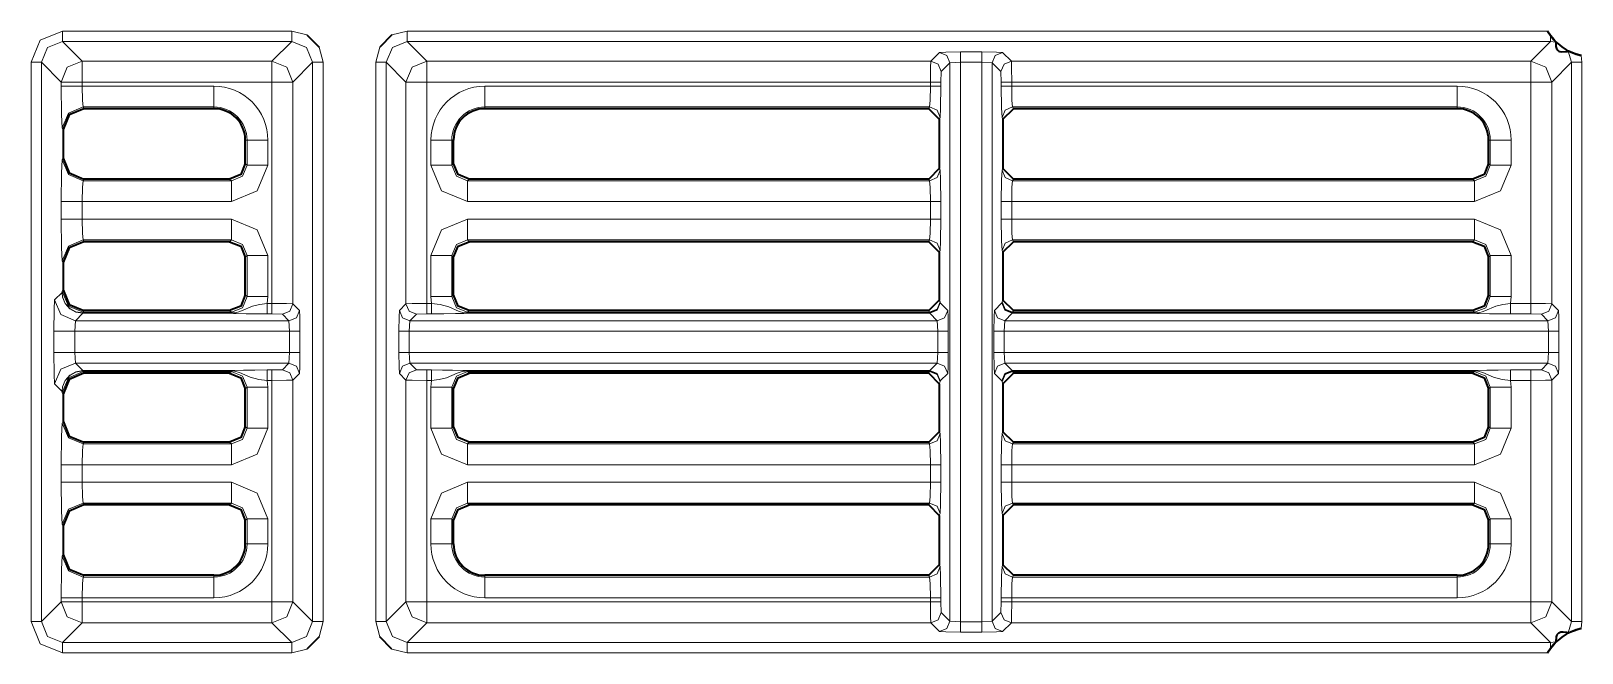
# Model space of a CAD drawing. Header units: millimetres. Extents: x 0 to 2941, y -405 to 1422.
# Drawn here: x 1124.3 to 1198.6, y 488.2 to 518 of the extents above; entities that cross this region are included whole.
import ezdxf

# ---------------------------------------------------------------- set-up
doc = ezdxf.new("R2010")
doc.units = ezdxf.units.MM
doc.layers.add('FINE', color=9, linetype='Continuous')
doc.layers.add('OUTLINE', color=7, linetype='Continuous')

msp = doc.modelspace()

# ---------------------------------------------------------------- linework, layer by layer
at = {"layer": 'FINE', "lineweight": 9}
for p, q in [((1136.804, 517.977), (1125.829, 517.977)), ((1125.829, 517.477), (1136.804, 517.477)), ((1125.829, 517.477), (1126.773, 516.534)), ((1136.804, 517.477), (1135.86, 516.534)), ((1137.531, 517.789), (1136.804, 517.977)), ((1197.054, 517.477), (1196.11, 516.534)), ((1197.054, 517.477), (1197.309, 517.444)), ((1138.303, 516.478), (1138.116, 517.205)), ((1141.018, 517.205), (1140.83, 516.478)), ((1167.804, 516.954), (1167.384, 516.534)), ((1169.829, 516.979), (1168.804, 516.979)), ((1171.249, 516.534), (1170.829, 516.954)), ((1197.896, 517.017), (1198.054, 516.478)), ((1135.86, 516.534), (1126.773, 516.534)), ((1136.86, 515.534), (1137.804, 516.478)), ((1137.804, 516.478), (1137.804, 489.703)), ((1138.303, 489.703), (1138.303, 516.478)), ((1141.33, 516.478), (1142.273, 515.534)), ((1141.33, 489.703), (1141.33, 516.478)), ((1167.384, 516.534), (1143.273, 516.534)), ((1167.884, 516.034), (1168.304, 516.454)), ((1168.304, 516.454), (1168.804, 516.479)), ((1168.304, 516.454), (1168.304, 489.727)), ((1168.804, 489.702), (1168.804, 516.479)), ((1168.804, 516.479), (1169.829, 516.479)), ((1169.829, 516.479), (1169.829, 489.702)), ((1169.829, 516.479), (1170.329, 516.454)), ((1170.329, 516.454), (1170.749, 516.034)), ((1170.329, 489.727), (1170.329, 516.454)), ((1170.749, 516.034), (1170.762, 515.534)), ((1196.11, 516.534), (1171.249, 516.534)), ((1197.11, 515.534), (1198.054, 516.478)), ((1198.054, 516.478), (1198.054, 489.703)), ((1126.773, 515.534), (1135.86, 515.534)), ((1126.773, 515.534), (1126.773, 515.338)), ((1133.085, 515.338), (1126.773, 515.338)), ((1135.86, 515.534), (1135.86, 504.934)), ((1136.86, 504.921), (1136.86, 515.534)), ((1142.273, 515.534), (1142.273, 504.921)), ((1143.273, 515.534), (1167.371, 515.534)), ((1143.273, 504.934), (1143.273, 515.534)), ((1167.371, 515.338), (1146.048, 515.338)), ((1167.371, 515.534), (1167.371, 515.338)), ((1170.762, 515.534), (1170.762, 515.338)), ((1171.262, 515.534), (1196.11, 515.534)), ((1171.262, 515.338), (1171.262, 515.534)), ((1192.585, 515.338), (1171.262, 515.338)), ((1196.11, 515.534), (1196.11, 504.934)), ((1197.11, 504.921), (1197.11, 515.534)), ((1126.822, 514.34), (1133.085, 514.34)), ((1126.822, 514.34), (1126.863, 514.259)), ((1133.085, 514.34), (1133.085, 514.259)), ((1146.048, 514.34), (1167.334, 514.34)), ((1146.048, 514.259), (1146.048, 514.34)), ((1167.334, 514.34), (1167.293, 514.259)), ((1167.793, 513.758), (1167.834, 513.84)), ((1170.799, 513.84), (1170.84, 513.758)), ((1171.299, 514.34), (1192.585, 514.34)), ((1171.34, 514.259), (1171.299, 514.34)), ((1192.585, 514.34), (1192.585, 514.259)), ((1125.864, 513.259), (1125.823, 513.341)), ((1134.585, 512.758), (1134.666, 512.758)), ((1134.666, 512.758), (1134.666, 511.561)), ((1144.467, 512.758), (1144.549, 512.758)), ((1144.467, 511.561), (1144.467, 512.758)), ((1194.085, 512.758), (1194.166, 512.758)), ((1194.166, 512.758), (1194.166, 511.561)), ((1125.823, 511.811), (1125.864, 511.893)), ((1134.666, 511.561), (1134.585, 511.642)), ((1144.549, 511.642), (1144.467, 511.561)), ((1194.166, 511.561), (1194.085, 511.642)), ((1126.863, 510.893), (1126.822, 510.812)), ((1133.917, 510.812), (1126.822, 510.812)), ((1133.836, 510.893), (1133.917, 510.812)), ((1145.216, 510.812), (1145.297, 510.893)), ((1167.834, 511.311), (1167.793, 511.394)), ((1170.84, 511.394), (1170.799, 511.311)), ((1193.336, 510.893), (1193.417, 510.812)), ((1125.773, 508.973), (1125.773, 509.813)), ((1126.773, 509.813), (1133.917, 509.813)), ((1126.773, 509.813), (1126.773, 508.973)), ((1145.216, 509.813), (1167.371, 509.813)), ((1167.371, 509.813), (1167.371, 508.973)), ((1170.762, 509.813), (1170.762, 508.973)), ((1171.262, 509.813), (1193.417, 509.813)), ((1171.262, 508.973), (1171.262, 509.813)), ((1133.917, 508.973), (1126.773, 508.973)), ((1193.417, 508.973), (1171.262, 508.973)), ((1126.822, 507.975), (1133.917, 507.975)), ((1126.822, 507.975), (1126.863, 507.893)), ((1133.917, 507.975), (1133.836, 507.893)), ((1145.216, 507.975), (1167.334, 507.975)), ((1145.297, 507.893), (1145.216, 507.975)), ((1167.334, 507.975), (1167.293, 507.893)), ((1134.585, 507.145), (1134.666, 507.226)), ((1134.666, 507.226), (1134.666, 505.261)), ((1167.793, 507.393), (1167.834, 507.476)), ((1170.799, 507.476), (1170.84, 507.393)), ((1125.814, 505.462), (1125.823, 505.511)), ((1125.823, 505.511), (1125.864, 505.593)), ((1125.458, 505.106), (1125.814, 505.462)), ((1134.666, 505.261), (1134.585, 505.342)), ((1135.634, 504.934), (1135.664, 505.261)), ((1135.86, 504.934), (1135.634, 504.934)), ((1137.175, 504.606), (1136.86, 504.921)), ((1142.273, 504.921), (1141.958, 504.606)), ((1143.499, 504.934), (1143.273, 504.934)), ((1167.834, 505.011), (1167.793, 505.094)), ((1170.791, 504.963), (1170.434, 504.606)), ((1170.799, 505.011), (1170.791, 504.963)), ((1170.84, 505.094), (1170.799, 505.011)), ((1194.166, 505.261), (1194.085, 505.342)), ((1195.134, 504.934), (1195.165, 505.261)), ((1196.11, 504.934), (1195.134, 504.934)), ((1197.425, 504.606), (1197.11, 504.921)), ((1126.457, 504.106), (1126.419, 503.606)), ((1126.815, 504.463), (1126.457, 504.106)), ((1136.675, 504.106), (1126.457, 504.106)), ((1126.815, 504.463), (1126.809, 504.463)), ((1126.822, 504.512), (1126.812, 504.48)), ((1126.812, 504.48), (1126.815, 504.48)), ((1133.917, 504.48), (1126.815, 504.48)), ((1126.815, 504.463), (1133.917, 504.463)), ((1126.863, 504.593), (1126.822, 504.512)), ((1133.917, 504.512), (1126.822, 504.512)), ((1133.836, 504.593), (1133.917, 504.512)), ((1135.634, 504.434), (1135.86, 504.434)), ((1135.86, 504.434), (1136.36, 504.422)), ((1136.36, 504.422), (1136.675, 504.106)), ((1136.675, 504.106), (1136.701, 503.606)), ((1142.432, 503.606), (1142.458, 504.106)), ((1142.458, 504.106), (1142.773, 504.422)), ((1167.699, 504.106), (1142.458, 504.106)), ((1142.773, 504.422), (1143.273, 504.434)), ((1143.273, 504.434), (1143.499, 504.434)), ((1145.216, 504.512), (1145.297, 504.593)), ((1167.334, 504.512), (1145.216, 504.512)), ((1167.342, 504.48), (1145.216, 504.48)), ((1145.216, 504.463), (1167.342, 504.463)), ((1167.293, 504.593), (1167.334, 504.512)), ((1167.334, 504.512), (1167.342, 504.48)), ((1167.342, 504.463), (1167.699, 504.106)), ((1167.699, 504.106), (1167.725, 503.606)), ((1170.908, 503.606), (1170.934, 504.106)), ((1171.291, 504.48), (1171.299, 504.512)), ((1193.417, 504.48), (1171.291, 504.48)), ((1171.299, 504.512), (1171.34, 504.593)), ((1193.417, 504.512), (1171.299, 504.512)), ((1193.336, 504.593), (1193.417, 504.512)), ((1195.134, 504.434), (1196.11, 504.434)), ((1196.11, 504.434), (1196.61, 504.422)), ((1196.61, 504.422), (1196.926, 504.106)), ((1196.926, 504.106), (1196.951, 503.606)), ((1125.42, 502.581), (1125.42, 503.606)), ((1126.419, 503.606), (1136.701, 503.606)), ((1126.419, 503.606), (1126.419, 502.581)), ((1136.701, 503.606), (1136.701, 502.581)), ((1141.932, 503.606), (1141.932, 502.581)), ((1142.432, 503.606), (1167.725, 503.606)), ((1170.409, 503.606), (1170.409, 502.581)), ((1170.908, 503.606), (1196.951, 503.606)), ((1170.908, 502.581), (1170.908, 503.606)), ((1196.951, 503.606), (1196.951, 502.581)), ((1197.451, 502.581), (1197.451, 503.606)), ((1136.701, 502.581), (1126.419, 502.581)), ((1126.419, 502.581), (1126.457, 502.081)), ((1136.701, 502.581), (1136.675, 502.081)), ((1167.725, 502.581), (1142.432, 502.581)), ((1196.951, 502.581), (1170.908, 502.581)), ((1170.934, 502.081), (1170.908, 502.581)), ((1196.951, 502.581), (1196.926, 502.081)), ((1126.457, 502.081), (1136.675, 502.081)), ((1126.457, 502.081), (1126.815, 501.724)), ((1143.273, 501.753), (1142.773, 501.765)), ((1167.699, 502.081), (1167.342, 501.724)), ((1170.934, 502.081), (1196.926, 502.081)), ((1171.291, 501.724), (1170.934, 502.081)), ((1196.61, 501.765), (1196.11, 501.753)), ((1196.926, 502.081), (1196.61, 501.765)), ((1125.814, 500.725), (1125.458, 501.081)), ((1126.815, 501.724), (1126.809, 501.723)), ((1126.812, 501.707), (1126.822, 501.675)), ((1126.815, 501.707), (1126.812, 501.707)), ((1133.917, 501.724), (1126.815, 501.724)), ((1126.815, 501.707), (1133.917, 501.707)), ((1126.822, 501.675), (1133.917, 501.675)), ((1126.822, 501.675), (1126.863, 501.593)), ((1133.917, 501.675), (1133.836, 501.593)), ((1135.664, 500.926), (1135.634, 501.253)), ((1136.86, 501.266), (1137.175, 501.581)), ((1136.86, 490.647), (1136.86, 501.266)), ((1142.273, 501.266), (1142.273, 490.647)), ((1143.499, 501.753), (1143.273, 501.753)), ((1143.273, 501.253), (1143.499, 501.253)), ((1143.273, 490.647), (1143.273, 501.253)), ((1143.499, 501.253), (1143.468, 500.926)), ((1167.342, 501.724), (1145.216, 501.724)), ((1145.216, 501.707), (1167.342, 501.707)), ((1145.297, 501.593), (1145.216, 501.675)), ((1145.216, 501.675), (1167.334, 501.675)), ((1167.334, 501.675), (1167.293, 501.593)), ((1167.342, 501.707), (1167.334, 501.675)), ((1170.434, 501.581), (1170.791, 501.224)), ((1170.791, 501.224), (1170.799, 501.176)), ((1170.799, 501.176), (1170.84, 501.093)), ((1193.417, 501.724), (1171.291, 501.724)), ((1171.291, 501.707), (1193.417, 501.707)), ((1171.299, 501.675), (1171.291, 501.707)), ((1171.299, 501.675), (1193.417, 501.675)), ((1171.34, 501.593), (1171.299, 501.675)), ((1193.417, 501.675), (1193.336, 501.593)), ((1196.11, 501.753), (1195.134, 501.753)), ((1195.134, 501.253), (1196.11, 501.253)), ((1196.11, 501.253), (1196.11, 490.647)), ((1197.11, 501.266), (1197.425, 501.581)), ((1197.11, 490.647), (1197.11, 501.266)), ((1135.664, 498.961), (1135.664, 500.926)), ((1143.468, 500.926), (1143.468, 498.961)), ((1194.085, 500.845), (1194.166, 500.926)), ((1125.823, 499.211), (1125.864, 499.294)), ((1167.834, 498.711), (1167.793, 498.794)), ((1170.84, 498.794), (1170.799, 498.711)), ((1126.863, 498.293), (1126.822, 498.212)), ((1133.917, 498.212), (1126.822, 498.212)), ((1133.836, 498.293), (1133.917, 498.212)), ((1145.216, 498.212), (1145.297, 498.293)), ((1171.299, 498.212), (1171.34, 498.293)), ((1193.417, 498.212), (1171.299, 498.212)), ((1193.336, 498.293), (1193.417, 498.212)), ((1125.773, 496.373), (1125.773, 497.213)), ((1126.773, 497.213), (1133.917, 497.213)), ((1126.773, 497.213), (1126.773, 496.373)), ((1145.216, 497.213), (1167.371, 497.213)), ((1167.371, 497.213), (1167.371, 496.373)), ((1167.871, 496.373), (1167.871, 497.213)), ((1170.762, 497.213), (1170.762, 496.373)), ((1171.262, 497.213), (1193.417, 497.213)), ((1171.262, 496.373), (1171.262, 497.213)), ((1133.917, 496.373), (1126.773, 496.373)), ((1193.417, 496.373), (1171.262, 496.373)), ((1126.822, 495.375), (1133.917, 495.375)), ((1126.822, 495.375), (1126.863, 495.293)), ((1133.917, 495.375), (1133.836, 495.293)), ((1145.297, 495.293), (1145.216, 495.375)), ((1145.216, 495.375), (1167.334, 495.375)), ((1167.334, 495.375), (1167.293, 495.293)), ((1193.417, 495.375), (1193.336, 495.293)), ((1125.864, 494.293), (1125.823, 494.376)), ((1134.585, 494.545), (1134.666, 494.626)), ((1143.468, 494.626), (1143.468, 493.422)), ((1144.467, 494.626), (1144.549, 494.545)), ((1144.467, 493.422), (1144.467, 494.626)), ((1167.793, 494.793), (1167.834, 494.876)), ((1170.799, 494.876), (1170.84, 494.793)), ((1194.085, 494.545), (1194.166, 494.626)), ((1194.166, 494.626), (1194.166, 493.422)), ((1125.823, 492.84), (1125.864, 492.922)), ((1144.549, 493.422), (1144.467, 493.422)), ((1194.166, 493.422), (1194.085, 493.422)), ((1167.834, 492.34), (1167.793, 492.422)), ((1170.84, 492.422), (1170.799, 492.34)), ((1126.863, 491.922), (1126.822, 491.841)), ((1133.085, 491.841), (1126.822, 491.841)), ((1133.085, 491.922), (1133.085, 491.841)), ((1146.048, 491.841), (1146.048, 491.922)), ((1167.334, 491.841), (1146.048, 491.841)), ((1167.293, 491.922), (1167.334, 491.841)), ((1171.299, 491.841), (1171.34, 491.922)), ((1192.585, 491.841), (1171.299, 491.841)), ((1192.585, 491.922), (1192.585, 491.841)), ((1126.773, 490.842), (1133.085, 490.842)), ((1126.773, 490.842), (1126.773, 490.647)), ((1135.86, 490.647), (1126.773, 490.647)), ((1137.804, 489.703), (1136.86, 490.647)), ((1142.273, 490.647), (1141.33, 489.703)), ((1146.048, 490.842), (1167.371, 490.842)), ((1167.871, 490.647), (1167.871, 490.842)), ((1171.262, 490.842), (1192.585, 490.842)), ((1171.262, 490.647), (1171.262, 490.842)), ((1196.11, 490.647), (1171.262, 490.647)), ((1198.054, 489.703), (1197.11, 490.647)), ((1170.749, 490.147), (1170.329, 489.727)), ((1126.773, 489.647), (1125.829, 488.704)), ((1126.773, 489.647), (1135.86, 489.647)), ((1135.86, 489.647), (1136.804, 488.704)), ((1138.116, 488.976), (1138.303, 489.703)), ((1168.804, 489.702), (1168.304, 489.727)), ((1169.829, 489.702), (1168.804, 489.702)), ((1168.804, 489.202), (1169.829, 489.202)), ((1170.329, 489.727), (1169.829, 489.702)), ((1170.829, 489.227), (1171.249, 489.647)), ((1171.249, 489.647), (1196.11, 489.647)), ((1196.11, 489.647), (1197.054, 488.704)), ((1198.054, 489.703), (1197.896, 489.164)), ((1198.518, 489.379), (1198.554, 489.703)), ((1136.804, 488.704), (1125.829, 488.704)), ((1197.309, 488.736), (1197.054, 488.704)), ((1125.829, 488.204), (1136.804, 488.204)), ((1136.804, 488.204), (1137.531, 488.391)), ((1141.602, 488.391), (1142.329, 488.204)), ((1142.329, 488.204), (1196.909, 488.204))]:
    msp.add_line(p, q, dxfattribs=at)
for points in [[(1124.329, 489.703), (1124.329, 516.478), (1124.769, 517.538), (1125.829, 517.977)], [(1124.829, 516.478), (1125.122, 517.185), (1125.829, 517.477)], [(1125.829, 517.977), (1125.829, 517.628), (1125.829, 517.477)], [(1136.804, 517.977), (1136.804, 517.628), (1136.804, 517.477)], [(1136.804, 517.477), (1137.511, 517.185), (1137.804, 516.478)], [(1141.33, 516.478), (1141.622, 517.185), (1142.329, 517.477)], [(1196.909, 517.977), (1142.329, 517.977), (1141.602, 517.789)], [(1142.329, 517.977), (1142.329, 517.628), (1142.329, 517.477)], [(1143.273, 516.534), (1142.329, 517.477), (1197.054, 517.477)], [(1197.054, 517.755), (1197.054, 517.556), (1197.054, 517.477)], [(1168.804, 516.979), (1168.106, 516.972), (1167.804, 516.954)], [(1168.304, 516.454), (1168.157, 516.807), (1167.804, 516.954)], [(1168.804, 516.479), (1168.804, 516.828), (1168.804, 516.979)], [(1169.829, 516.479), (1169.829, 516.828), (1169.829, 516.979)], [(1170.829, 516.954), (1170.527, 516.972), (1169.829, 516.979)], [(1170.329, 516.454), (1170.476, 516.807), (1170.829, 516.954)], [(1198.554, 489.703), (1198.554, 516.478), (1198.518, 516.801)], [(1124.829, 516.478), (1124.678, 516.478), (1124.329, 516.478)], [(1125.773, 515.338), (1125.773, 515.534), (1124.829, 516.478), (1124.829, 489.703)], [(1125.773, 515.534), (1126.066, 516.241), (1126.773, 516.534)], [(1126.773, 516.534), (1126.773, 516.232), (1126.773, 515.534)], [(1135.86, 515.534), (1135.86, 516.232), (1135.86, 516.534)], [(1136.86, 515.534), (1136.567, 516.241), (1135.86, 516.534)], [(1138.303, 516.478), (1137.955, 516.478), (1137.804, 516.478)], [(1140.83, 516.478), (1141.179, 516.478), (1141.33, 516.478)], [(1140.83, 516.478), (1140.83, 489.703), (1141.018, 488.976)], [(1143.273, 516.534), (1142.566, 516.241), (1142.273, 515.534)], [(1143.273, 515.534), (1143.273, 516.232), (1143.273, 516.534)], [(1167.384, 516.534), (1167.375, 516.232), (1167.371, 515.534)], [(1167.884, 516.034), (1167.737, 516.387), (1167.384, 516.534)], [(1167.871, 515.338), (1167.871, 515.534), (1167.884, 516.034)], [(1170.749, 516.034), (1170.896, 516.387), (1171.249, 516.534)], [(1171.262, 515.534), (1171.258, 516.232), (1171.249, 516.534)], [(1197.11, 515.534), (1196.817, 516.241), (1196.11, 516.534)], [(1196.11, 515.534), (1196.11, 516.232), (1196.11, 516.534)], [(1198.054, 516.478), (1198.205, 516.478), (1198.554, 516.478)], [(1125.773, 515.534), (1126.075, 515.534), (1126.773, 515.534)], [(1125.773, 515.338), (1126.075, 515.338), (1126.773, 515.338)], [(1125.823, 513.341), (1125.787, 513.962), (1125.773, 515.338)], [(1126.773, 515.338), (1126.787, 514.65), (1126.822, 514.34)], [(1133.085, 514.34), (1133.085, 514.65), (1133.085, 515.338)], [(1136.86, 515.534), (1136.558, 515.534), (1135.86, 515.534)], [(1143.273, 515.534), (1142.575, 515.534), (1142.273, 515.534)], [(1146.048, 515.338), (1146.048, 514.65), (1146.048, 514.34)], [(1167.371, 515.338), (1167.36, 514.65), (1167.334, 514.34)], [(1167.871, 515.534), (1167.72, 515.534), (1167.371, 515.534)], [(1167.871, 515.338), (1167.72, 515.338), (1167.371, 515.338)], [(1167.834, 513.84), (1167.86, 514.306), (1167.871, 515.338)], [(1170.762, 515.534), (1170.913, 515.534), (1171.262, 515.534)], [(1171.262, 515.338), (1170.913, 515.338), (1170.762, 515.338)], [(1170.762, 515.338), (1170.773, 514.306), (1170.799, 513.84)], [(1171.299, 514.34), (1171.273, 514.65), (1171.262, 515.338)], [(1192.585, 515.338), (1192.585, 514.65), (1192.585, 514.34)], [(1197.11, 515.534), (1196.808, 515.534), (1196.11, 515.534)], [(1125.823, 513.341), (1126.116, 514.047), (1126.822, 514.34)], [(1167.834, 513.84), (1167.687, 514.193), (1167.334, 514.34)], [(1171.299, 514.34), (1170.946, 514.193), (1170.799, 513.84)], [(1134.666, 512.758), (1134.976, 512.758), (1135.664, 512.758)], [(1143.468, 512.758), (1144.157, 512.758), (1144.467, 512.758)], [(1143.468, 512.758), (1143.468, 511.561), (1143.98, 510.325), (1145.216, 509.813)], [(1194.166, 512.758), (1194.476, 512.758), (1195.165, 512.758)], [(1125.773, 509.813), (1125.787, 511.19), (1125.823, 511.811)], [(1126.822, 510.812), (1126.116, 511.105), (1125.823, 511.811)], [(1134.666, 511.561), (1134.448, 511.03), (1133.917, 510.812)], [(1133.917, 509.813), (1135.153, 510.325), (1135.664, 511.561)], [(1134.666, 511.561), (1134.976, 511.561), (1135.664, 511.561)], [(1143.468, 511.561), (1144.157, 511.561), (1144.467, 511.561)], [(1145.216, 510.812), (1144.685, 511.03), (1144.467, 511.561)], [(1194.166, 511.561), (1193.948, 511.03), (1193.417, 510.812)], [(1193.417, 509.813), (1194.653, 510.325), (1195.165, 511.561)], [(1194.166, 511.561), (1194.476, 511.561), (1195.165, 511.561)], [(1126.822, 510.812), (1126.787, 510.502), (1126.773, 509.813)], [(1133.917, 510.812), (1133.917, 510.502), (1133.917, 509.813)], [(1167.293, 510.893), (1167.334, 510.812), (1145.216, 510.812)], [(1145.216, 510.812), (1145.216, 510.502), (1145.216, 509.813)], [(1167.334, 510.812), (1167.687, 510.959), (1167.834, 511.311)], [(1167.334, 510.812), (1167.36, 510.502), (1167.371, 509.813)], [(1167.871, 508.973), (1167.871, 509.813), (1167.86, 510.846), (1167.834, 511.311)], [(1170.799, 511.311), (1170.773, 510.846), (1170.762, 509.813)], [(1170.799, 511.311), (1170.946, 510.959), (1171.299, 510.812)], [(1171.262, 509.813), (1171.273, 510.502), (1171.299, 510.812)], [(1193.417, 510.812), (1171.299, 510.812), (1171.34, 510.893)], [(1193.417, 510.812), (1193.417, 510.502), (1193.417, 509.813)], [(1126.773, 509.813), (1126.075, 509.813), (1125.773, 509.813)], [(1167.371, 509.813), (1167.72, 509.813), (1167.871, 509.813)], [(1170.762, 509.813), (1170.913, 509.813), (1171.262, 509.813)], [(1126.773, 508.973), (1126.075, 508.973), (1125.773, 508.973)], [(1125.864, 506.893), (1125.823, 506.976), (1125.787, 507.597), (1125.773, 508.973)], [(1126.773, 508.973), (1126.787, 508.285), (1126.822, 507.975)], [(1133.917, 507.975), (1133.917, 508.285), (1133.917, 508.973)], [(1135.664, 505.261), (1135.664, 507.226), (1135.153, 508.462), (1133.917, 508.973)], [(1167.371, 508.973), (1145.216, 508.973), (1143.98, 508.462), (1143.468, 507.226)], [(1145.216, 507.975), (1145.216, 508.285), (1145.216, 508.973)], [(1167.371, 508.973), (1167.36, 508.285), (1167.334, 507.975)], [(1167.371, 508.973), (1167.72, 508.973), (1167.871, 508.973)], [(1167.834, 507.476), (1167.86, 507.941), (1167.871, 508.973)], [(1170.762, 508.973), (1170.913, 508.973), (1171.262, 508.973)], [(1170.762, 508.973), (1170.773, 507.941), (1170.799, 507.476)], [(1171.299, 507.975), (1171.273, 508.285), (1171.262, 508.973)], [(1193.417, 507.975), (1193.417, 508.285), (1193.417, 508.973)], [(1195.165, 505.261), (1195.165, 507.226), (1194.653, 508.462), (1193.417, 508.973)], [(1126.822, 507.975), (1126.116, 507.682), (1125.823, 506.976)], [(1133.917, 507.975), (1134.448, 507.757), (1134.666, 507.226)], [(1144.467, 507.226), (1144.685, 507.757), (1145.216, 507.975)], [(1167.334, 507.975), (1167.687, 507.828), (1167.834, 507.476)], [(1170.799, 507.476), (1170.946, 507.828), (1171.299, 507.975)], [(1171.34, 507.893), (1171.299, 507.975), (1193.417, 507.975), (1193.336, 507.893)], [(1193.417, 507.975), (1193.948, 507.757), (1194.166, 507.226)], [(1134.666, 507.226), (1134.976, 507.226), (1135.664, 507.226)], [(1143.468, 507.226), (1144.157, 507.226), (1144.467, 507.226)], [(1143.468, 507.226), (1143.468, 505.261), (1143.499, 504.934)], [(1144.549, 505.342), (1144.467, 505.261), (1144.467, 507.226), (1144.549, 507.145)], [(1194.085, 507.145), (1194.166, 507.226), (1194.166, 505.261)], [(1194.166, 507.226), (1194.476, 507.226), (1195.165, 507.226)], [(1126.822, 504.512), (1126.116, 504.805), (1125.823, 505.511)], [(1125.42, 503.606), (1125.431, 504.653), (1125.458, 505.106)], [(1126.457, 504.106), (1125.751, 504.399), (1125.458, 505.106)], [(1126.812, 504.48), (1126.482, 504.536), (1126.19, 504.696), (1125.968, 504.941), (1125.839, 505.247), (1125.814, 505.438), (1125.814, 505.462)], [(1126.809, 504.463), (1126.48, 504.521), (1126.188, 504.684), (1125.966, 504.934), (1125.838, 505.244), (1125.814, 505.438), (1125.814, 505.462)], [(1134.666, 505.261), (1134.448, 504.73), (1133.917, 504.512)], [(1135.634, 504.934), (1135.27, 504.891), (1134.927, 504.813), (1134.409, 504.588), (1134.272, 504.537), (1134.166, 504.508), (1134.02, 504.485), (1133.95, 504.48), (1133.917, 504.48)], [(1134.666, 505.261), (1134.976, 505.261), (1135.664, 505.261)], [(1135.634, 504.934), (1135.634, 504.585), (1135.634, 504.434)], [(1135.86, 504.934), (1135.86, 504.585), (1135.86, 504.434)], [(1136.86, 504.921), (1136.558, 504.93), (1135.86, 504.934)], [(1136.86, 504.921), (1136.713, 504.568), (1136.36, 504.422)], [(1143.273, 504.934), (1142.575, 504.93), (1142.273, 504.921)], [(1142.273, 504.921), (1142.42, 504.568), (1142.773, 504.422)], [(1143.273, 504.934), (1143.273, 504.585), (1143.273, 504.434)], [(1143.468, 505.261), (1144.157, 505.261), (1144.467, 505.261)], [(1143.499, 504.934), (1143.499, 504.585), (1143.499, 504.434)], [(1145.216, 504.48), (1145.146, 504.482), (1145.059, 504.491), (1144.82, 504.551), (1144.32, 504.773), (1143.906, 504.884), (1143.499, 504.934)], [(1145.216, 504.512), (1144.685, 504.73), (1144.467, 505.261)], [(1167.334, 504.512), (1167.687, 504.659), (1167.834, 505.011)], [(1167.342, 504.48), (1167.694, 504.623), (1167.842, 504.963)], [(1167.342, 504.463), (1167.695, 504.61), (1167.842, 504.963)], [(1168.199, 504.606), (1167.842, 504.963), (1167.834, 505.011)], [(1170.791, 504.963), (1170.939, 504.623), (1171.291, 504.48)], [(1170.791, 504.963), (1170.938, 504.61), (1171.291, 504.463)], [(1170.799, 505.011), (1170.946, 504.659), (1171.299, 504.512)], [(1194.166, 505.261), (1193.948, 504.73), (1193.417, 504.512)], [(1195.134, 504.934), (1194.77, 504.891), (1194.427, 504.813), (1193.909, 504.588), (1193.772, 504.537), (1193.666, 504.508), (1193.52, 504.485), (1193.45, 504.48), (1193.417, 504.48)], [(1194.166, 505.261), (1194.476, 505.261), (1195.165, 505.261)], [(1195.134, 504.434), (1195.134, 504.585), (1195.134, 504.934)], [(1196.11, 504.434), (1196.11, 504.585), (1196.11, 504.934)], [(1197.11, 504.921), (1196.808, 504.93), (1196.11, 504.934)], [(1196.61, 504.422), (1196.964, 504.568), (1197.11, 504.921)], [(1126.812, 504.48), (1126.81, 504.468), (1126.809, 504.463)], [(1126.815, 504.48), (1126.815, 504.468), (1126.815, 504.463)], [(1133.917, 504.48), (1133.917, 504.501), (1133.917, 504.512)], [(1133.917, 504.48), (1133.917, 504.468), (1133.917, 504.463)], [(1133.917, 504.463), (1133.93, 504.463), (1133.957, 504.463), (1134.016, 504.462), (1134.065, 504.46), (1134.14, 504.458), (1134.633, 504.443), (1135.104, 504.437), (1135.634, 504.434)], [(1137.175, 504.606), (1137.029, 504.253), (1136.675, 504.106)], [(1137.201, 502.581), (1137.201, 503.606), (1137.193, 504.304), (1137.175, 504.606)], [(1141.958, 504.606), (1141.94, 504.304), (1141.932, 503.606)], [(1141.958, 504.606), (1142.104, 504.253), (1142.458, 504.106)], [(1143.499, 504.434), (1144.091, 504.437), (1144.639, 504.447), (1145.047, 504.459), (1145.155, 504.463), (1145.189, 504.463), (1145.216, 504.463)], [(1145.216, 504.48), (1145.216, 504.501), (1145.216, 504.512)], [(1145.216, 504.48), (1145.216, 504.468), (1145.216, 504.463)], [(1167.342, 504.48), (1167.342, 504.468), (1167.342, 504.463)], [(1167.699, 504.106), (1168.053, 504.253), (1168.199, 504.606)], [(1168.225, 502.581), (1168.225, 503.606), (1168.217, 504.304), (1168.199, 504.606)], [(1170.434, 504.606), (1170.416, 504.304), (1170.409, 503.606)], [(1170.434, 504.606), (1170.581, 504.253), (1170.934, 504.106)], [(1196.926, 504.106), (1170.934, 504.106), (1171.291, 504.463), (1193.417, 504.463)], [(1171.291, 504.463), (1171.291, 504.468), (1171.291, 504.48)], [(1193.417, 504.48), (1193.417, 504.501), (1193.417, 504.512)], [(1193.417, 504.463), (1193.417, 504.468), (1193.417, 504.48)], [(1193.417, 504.463), (1193.43, 504.463), (1193.457, 504.463), (1193.516, 504.462), (1193.565, 504.46), (1193.639, 504.458), (1194.133, 504.443), (1194.604, 504.437), (1195.134, 504.434)], [(1196.926, 504.106), (1197.279, 504.253), (1197.425, 504.606)], [(1197.451, 503.606), (1197.443, 504.304), (1197.425, 504.606)], [(1126.419, 503.606), (1125.722, 503.606), (1125.42, 503.606)], [(1137.201, 503.606), (1137.05, 503.606), (1136.701, 503.606)], [(1141.932, 503.606), (1142.083, 503.606), (1142.432, 503.606)], [(1142.458, 502.081), (1142.432, 502.581), (1142.432, 503.606)], [(1167.725, 503.606), (1167.725, 502.581), (1167.699, 502.081)], [(1167.725, 503.606), (1168.074, 503.606), (1168.225, 503.606)], [(1170.409, 503.606), (1170.56, 503.606), (1170.908, 503.606)], [(1196.951, 503.606), (1197.3, 503.606), (1197.451, 503.606)], [(1126.419, 502.581), (1125.722, 502.581), (1125.42, 502.581)], [(1125.458, 501.081), (1125.431, 501.534), (1125.42, 502.581)], [(1137.201, 502.581), (1137.05, 502.581), (1136.701, 502.581)], [(1137.175, 501.581), (1137.193, 501.883), (1137.201, 502.581)], [(1141.932, 502.581), (1142.083, 502.581), (1142.432, 502.581)], [(1141.932, 502.581), (1141.94, 501.883), (1141.958, 501.581), (1142.273, 501.266)], [(1167.725, 502.581), (1168.074, 502.581), (1168.225, 502.581)], [(1167.842, 501.224), (1168.199, 501.581), (1168.217, 501.883), (1168.225, 502.581)], [(1170.409, 502.581), (1170.56, 502.581), (1170.908, 502.581)], [(1170.409, 502.581), (1170.416, 501.883), (1170.434, 501.581)], [(1196.951, 502.581), (1197.3, 502.581), (1197.451, 502.581)], [(1197.425, 501.581), (1197.443, 501.883), (1197.451, 502.581)], [(1126.457, 502.081), (1125.751, 501.788), (1125.458, 501.081)], [(1136.675, 502.081), (1136.36, 501.765), (1135.86, 501.753)], [(1136.36, 501.765), (1136.713, 501.619), (1136.86, 501.266)], [(1136.675, 502.081), (1137.029, 501.934), (1137.175, 501.581)], [(1141.958, 501.581), (1142.104, 501.934), (1142.458, 502.081)], [(1142.273, 501.266), (1142.42, 501.619), (1142.773, 501.765)], [(1142.773, 501.765), (1142.458, 502.081), (1167.699, 502.081)], [(1167.699, 502.081), (1168.053, 501.934), (1168.199, 501.581)], [(1170.434, 501.581), (1170.581, 501.934), (1170.934, 502.081)], [(1196.61, 501.765), (1196.964, 501.619), (1197.11, 501.266)], [(1196.926, 502.081), (1197.279, 501.934), (1197.425, 501.581)], [(1126.812, 501.707), (1126.81, 501.719), (1126.809, 501.723), (1126.48, 501.666), (1126.188, 501.503), (1125.966, 501.253), (1125.838, 500.943), (1125.814, 500.749), (1125.814, 500.725)], [(1126.812, 501.707), (1126.482, 501.65), (1126.19, 501.491), (1125.968, 501.246), (1125.839, 500.94), (1125.814, 500.749), (1125.814, 500.725)], [(1126.822, 501.675), (1126.116, 501.382), (1125.823, 500.676)], [(1126.815, 501.724), (1126.815, 501.719), (1126.815, 501.707)], [(1135.86, 501.753), (1135.634, 501.753), (1135.042, 501.75), (1134.494, 501.74), (1134.086, 501.728), (1133.978, 501.724), (1133.944, 501.724), (1133.917, 501.724)], [(1133.917, 501.724), (1133.917, 501.719), (1133.917, 501.707)], [(1133.917, 501.707), (1133.987, 501.705), (1134.074, 501.696), (1134.313, 501.636), (1134.814, 501.414), (1135.227, 501.303), (1135.634, 501.253)], [(1133.917, 501.675), (1133.917, 501.686), (1133.917, 501.707)], [(1133.917, 501.675), (1134.448, 501.457), (1134.666, 500.926)], [(1135.634, 501.753), (1135.634, 501.602), (1135.634, 501.253)], [(1135.634, 501.253), (1135.86, 501.253), (1135.86, 490.647)], [(1135.86, 501.753), (1135.86, 501.602), (1135.86, 501.253)], [(1135.86, 501.253), (1136.558, 501.257), (1136.86, 501.266)], [(1142.273, 501.266), (1142.575, 501.257), (1143.273, 501.253)], [(1143.273, 501.253), (1143.273, 501.602), (1143.273, 501.753)], [(1143.499, 501.253), (1143.499, 501.602), (1143.499, 501.753)], [(1145.216, 501.724), (1145.203, 501.724), (1145.176, 501.724), (1145.117, 501.725), (1145.068, 501.727), (1144.994, 501.729), (1144.5, 501.744), (1144.029, 501.75), (1143.499, 501.753)], [(1143.499, 501.253), (1143.863, 501.296), (1144.206, 501.374), (1144.724, 501.599), (1144.861, 501.649), (1144.968, 501.679), (1145.113, 501.702), (1145.183, 501.706), (1145.216, 501.707)], [(1144.467, 500.926), (1144.685, 501.457), (1145.216, 501.675)], [(1145.216, 501.707), (1145.216, 501.719), (1145.216, 501.724)], [(1145.216, 501.675), (1145.216, 501.686), (1145.216, 501.707)], [(1167.334, 501.675), (1167.687, 501.528), (1167.834, 501.176)], [(1167.342, 501.724), (1167.695, 501.577), (1167.842, 501.224)], [(1167.342, 501.724), (1167.342, 501.719), (1167.342, 501.707)], [(1167.342, 501.707), (1167.694, 501.564), (1167.842, 501.224)], [(1167.793, 501.093), (1167.834, 501.176), (1167.842, 501.224)], [(1170.791, 501.224), (1170.938, 501.577), (1171.291, 501.724)], [(1170.791, 501.224), (1170.939, 501.564), (1171.291, 501.707)], [(1170.799, 501.176), (1170.946, 501.528), (1171.299, 501.675)], [(1171.291, 501.707), (1171.291, 501.719), (1171.291, 501.724)], [(1195.134, 501.753), (1194.542, 501.75), (1193.994, 501.74), (1193.586, 501.728), (1193.478, 501.724), (1193.444, 501.724), (1193.417, 501.724)], [(1193.417, 501.724), (1193.417, 501.719), (1193.417, 501.707)], [(1193.417, 501.675), (1193.417, 501.686), (1193.417, 501.707)], [(1193.417, 501.707), (1193.487, 501.705), (1193.574, 501.696), (1193.814, 501.636), (1194.314, 501.414), (1194.727, 501.303), (1195.134, 501.253)], [(1193.417, 501.675), (1193.948, 501.457), (1194.166, 500.926)], [(1195.134, 501.753), (1195.134, 501.602), (1195.134, 501.253)], [(1195.165, 498.961), (1195.165, 500.926), (1195.134, 501.253)], [(1196.11, 501.753), (1196.11, 501.602), (1196.11, 501.253)], [(1196.11, 501.253), (1196.808, 501.257), (1197.11, 501.266)], [(1125.864, 500.593), (1125.823, 500.676), (1125.814, 500.725)], [(1134.585, 500.845), (1134.666, 500.926), (1134.666, 498.961), (1134.585, 499.042)], [(1134.666, 500.926), (1134.976, 500.926), (1135.664, 500.926)], [(1143.468, 500.926), (1144.157, 500.926), (1144.467, 500.926)], [(1144.549, 499.042), (1144.467, 498.961), (1144.467, 500.926), (1144.549, 500.845)], [(1194.166, 500.926), (1194.166, 498.961), (1194.085, 499.042)], [(1194.166, 500.926), (1194.476, 500.926), (1195.165, 500.926)], [(1125.773, 497.213), (1125.787, 498.59), (1125.823, 499.211)], [(1126.822, 498.212), (1126.116, 498.505), (1125.823, 499.211)], [(1134.666, 498.961), (1134.448, 498.43), (1133.917, 498.212)], [(1133.917, 497.213), (1135.153, 497.725), (1135.664, 498.961)], [(1134.666, 498.961), (1134.976, 498.961), (1135.664, 498.961)], [(1143.468, 498.961), (1144.157, 498.961), (1144.467, 498.961)], [(1143.468, 498.961), (1143.98, 497.725), (1145.216, 497.213)], [(1145.216, 498.212), (1144.685, 498.43), (1144.467, 498.961)], [(1194.166, 498.961), (1193.948, 498.43), (1193.417, 498.212)], [(1193.417, 497.213), (1194.653, 497.725), (1195.165, 498.961)], [(1194.166, 498.961), (1194.476, 498.961), (1195.165, 498.961)], [(1126.822, 498.212), (1126.787, 497.902), (1126.773, 497.213)], [(1133.917, 497.213), (1133.917, 497.902), (1133.917, 498.212)], [(1167.293, 498.293), (1167.334, 498.212), (1145.216, 498.212)], [(1145.216, 497.213), (1145.216, 497.902), (1145.216, 498.212)], [(1167.334, 498.212), (1167.687, 498.359), (1167.834, 498.711)], [(1167.334, 498.212), (1167.36, 497.902), (1167.371, 497.213)], [(1167.871, 497.213), (1167.86, 498.246), (1167.834, 498.711)], [(1170.799, 498.711), (1170.773, 498.246), (1170.762, 497.213)], [(1170.799, 498.711), (1170.946, 498.359), (1171.299, 498.212)], [(1171.262, 497.213), (1171.273, 497.902), (1171.299, 498.212)], [(1193.417, 497.213), (1193.417, 497.902), (1193.417, 498.212)], [(1126.773, 497.213), (1126.075, 497.213), (1125.773, 497.213)], [(1167.371, 497.213), (1167.72, 497.213), (1167.871, 497.213)], [(1171.262, 497.213), (1170.913, 497.213), (1170.762, 497.213)], [(1126.773, 496.373), (1126.075, 496.373), (1125.773, 496.373)], [(1125.823, 494.376), (1125.787, 494.997), (1125.773, 496.373)], [(1126.773, 496.373), (1126.787, 495.685), (1126.822, 495.375)], [(1133.917, 495.375), (1133.917, 495.685), (1133.917, 496.373)], [(1135.664, 493.422), (1135.664, 494.626), (1135.153, 495.862), (1133.917, 496.373)], [(1167.371, 496.373), (1145.216, 496.373), (1143.98, 495.862), (1143.468, 494.626)], [(1145.216, 496.373), (1145.216, 495.685), (1145.216, 495.375)], [(1167.371, 496.373), (1167.36, 495.685), (1167.334, 495.375)], [(1167.371, 496.373), (1167.72, 496.373), (1167.871, 496.373)], [(1167.834, 494.876), (1167.86, 495.341), (1167.871, 496.373)], [(1171.262, 496.373), (1170.913, 496.373), (1170.762, 496.373)], [(1170.762, 496.373), (1170.773, 495.341), (1170.799, 494.876)], [(1171.299, 495.375), (1171.273, 495.685), (1171.262, 496.373)], [(1193.417, 496.373), (1193.417, 495.685), (1193.417, 495.375)], [(1195.165, 493.422), (1195.165, 494.626), (1194.653, 495.862), (1193.417, 496.373)], [(1126.822, 495.375), (1126.116, 495.082), (1125.823, 494.376)], [(1133.917, 495.375), (1134.448, 495.157), (1134.666, 494.626)], [(1144.467, 494.626), (1144.685, 495.157), (1145.216, 495.375)], [(1167.834, 494.876), (1167.687, 495.228), (1167.334, 495.375)], [(1171.299, 495.375), (1170.946, 495.228), (1170.799, 494.876)], [(1171.34, 495.293), (1171.299, 495.375), (1193.417, 495.375)], [(1193.417, 495.375), (1193.948, 495.157), (1194.166, 494.626)], [(1134.666, 494.626), (1134.666, 493.422), (1134.585, 493.422)], [(1135.664, 494.626), (1134.976, 494.626), (1134.666, 494.626)], [(1144.467, 494.626), (1144.157, 494.626), (1143.468, 494.626)], [(1195.165, 494.626), (1194.476, 494.626), (1194.166, 494.626)], [(1135.664, 493.422), (1134.976, 493.422), (1134.666, 493.422)], [(1144.467, 493.422), (1144.157, 493.422), (1143.468, 493.422)], [(1195.165, 493.422), (1194.476, 493.422), (1194.166, 493.422)], [(1125.773, 490.842), (1125.787, 492.219), (1125.823, 492.84)], [(1126.822, 491.841), (1126.116, 492.134), (1125.823, 492.84)], [(1167.834, 492.34), (1167.687, 491.988), (1167.334, 491.841)], [(1167.871, 490.842), (1167.86, 491.875), (1167.834, 492.34)], [(1170.799, 492.34), (1170.773, 491.875), (1170.762, 490.842)], [(1170.799, 492.34), (1170.946, 491.988), (1171.299, 491.841)], [(1126.822, 491.841), (1126.787, 491.531), (1126.773, 490.842)], [(1133.085, 490.842), (1133.085, 491.531), (1133.085, 491.841)], [(1146.048, 491.841), (1146.048, 491.531), (1146.048, 490.842)], [(1167.334, 491.841), (1167.36, 491.531), (1167.371, 490.842)], [(1171.262, 490.842), (1171.273, 491.531), (1171.299, 491.841)], [(1192.585, 491.841), (1192.585, 491.531), (1192.585, 490.842)], [(1124.829, 489.703), (1125.773, 490.647), (1125.773, 490.842)], [(1126.773, 490.842), (1126.075, 490.842), (1125.773, 490.842)], [(1126.773, 490.647), (1126.075, 490.647), (1125.773, 490.647)], [(1126.773, 489.647), (1126.066, 489.94), (1125.773, 490.647)], [(1126.773, 490.647), (1126.773, 489.949), (1126.773, 489.647)], [(1135.86, 489.647), (1135.86, 489.949), (1135.86, 490.647)], [(1136.86, 490.647), (1136.558, 490.647), (1135.86, 490.647)], [(1135.86, 489.647), (1136.567, 489.94), (1136.86, 490.647)], [(1143.273, 489.647), (1143.273, 489.949), (1143.273, 490.647), (1142.575, 490.647), (1142.273, 490.647)], [(1142.273, 490.647), (1142.566, 489.94), (1143.273, 489.647)], [(1167.371, 490.842), (1167.371, 490.647), (1143.273, 490.647)], [(1167.871, 490.842), (1167.72, 490.842), (1167.371, 490.842)], [(1167.871, 490.647), (1167.72, 490.647), (1167.371, 490.647)], [(1167.371, 490.647), (1167.375, 489.949), (1167.384, 489.647)], [(1168.304, 489.727), (1167.884, 490.147), (1167.871, 490.647)], [(1170.762, 490.842), (1170.762, 490.647), (1170.749, 490.147)], [(1170.762, 490.842), (1170.913, 490.842), (1171.262, 490.842)], [(1170.762, 490.647), (1170.913, 490.647), (1171.262, 490.647)], [(1171.249, 489.647), (1171.258, 489.949), (1171.262, 490.647)], [(1197.11, 490.647), (1196.808, 490.647), (1196.11, 490.647)], [(1196.11, 489.647), (1196.817, 489.94), (1197.11, 490.647)], [(1196.11, 489.647), (1196.11, 489.949), (1196.11, 490.647)], [(1167.884, 490.147), (1167.737, 489.794), (1167.384, 489.647)], [(1170.749, 490.147), (1170.896, 489.794), (1171.249, 489.647)], [(1124.329, 489.703), (1124.678, 489.703), (1124.829, 489.703)], [(1125.829, 488.204), (1124.769, 488.643), (1124.329, 489.703)], [(1125.829, 488.704), (1125.122, 488.996), (1124.829, 489.703)], [(1137.804, 489.703), (1137.511, 488.996), (1136.804, 488.704)], [(1138.303, 489.703), (1137.955, 489.703), (1137.804, 489.703)], [(1140.83, 489.703), (1141.179, 489.703), (1141.33, 489.703)], [(1142.329, 488.704), (1141.622, 488.996), (1141.33, 489.703)], [(1197.054, 488.704), (1142.329, 488.704), (1143.273, 489.647)], [(1143.273, 489.647), (1167.384, 489.647), (1167.804, 489.227)], [(1168.304, 489.727), (1168.157, 489.374), (1167.804, 489.227)], [(1167.804, 489.227), (1168.106, 489.209), (1168.804, 489.202)], [(1168.804, 489.702), (1168.804, 489.353), (1168.804, 489.202)], [(1169.829, 489.702), (1169.829, 489.353), (1169.829, 489.202)], [(1169.829, 489.202), (1170.527, 489.209), (1170.829, 489.227)], [(1170.329, 489.727), (1170.476, 489.374), (1170.829, 489.227)], [(1198.054, 489.703), (1198.205, 489.703), (1198.554, 489.703)], [(1125.829, 488.704), (1125.829, 488.552), (1125.829, 488.204)], [(1136.804, 488.704), (1136.804, 488.552), (1136.804, 488.204)], [(1142.329, 488.704), (1142.329, 488.552), (1142.329, 488.204)], [(1197.054, 488.704), (1197.054, 488.625), (1197.054, 488.426)]]:
    msp.add_lwpolyline(points, dxfattribs=at)
for points in [[(1135.664, 511.561), (1135.664, 512.758, 0.414223), (1133.085, 515.338)], [(1146.048, 515.338, 0.414204), (1143.468, 512.758)], [(1195.165, 511.561), (1195.165, 512.758, 0.414223), (1192.585, 515.338)], [(1134.666, 512.758, 0.414214), (1133.085, 514.34)], [(1146.048, 514.34, 0.414245), (1144.467, 512.758)], [(1194.166, 512.758, 0.414182), (1192.585, 514.34)], [(1133.085, 491.841, 0.41415), (1134.666, 493.422)], [(1133.085, 490.842, 0.414204), (1135.664, 493.422)], [(1143.468, 493.422, 0.414223), (1146.048, 490.842)], [(1144.467, 493.422, 0.414245), (1146.048, 491.841)], [(1192.585, 491.841, 0.414182), (1194.166, 493.422)], [(1192.585, 490.842, 0.414204), (1195.165, 493.422)]]:
    msp.add_lwpolyline(points, format="xyb", dxfattribs=at)
at = {"layer": 'OUTLINE', "lineweight": 40}
for p, q in [((1137.531, 517.789), (1138.116, 517.205)), ((1141.602, 517.789), (1141.018, 517.205)), ((1133.085, 514.259), (1126.863, 514.259)), ((1167.293, 514.259), (1167.793, 513.758)), ((1170.84, 513.758), (1171.34, 514.259)), ((1170.84, 513.758), (1170.84, 511.394)), ((1192.585, 514.259), (1171.34, 514.259)), ((1125.864, 513.259), (1125.864, 511.893)), ((1134.585, 511.642), (1134.585, 512.758)), ((1144.549, 511.642), (1144.549, 512.758)), ((1194.085, 511.642), (1194.085, 512.758)), ((1133.836, 510.893), (1126.863, 510.893)), ((1167.293, 510.893), (1145.297, 510.893)), ((1171.34, 510.893), (1170.84, 511.394)), ((1193.336, 510.893), (1171.34, 510.893)), ((1133.836, 507.893), (1126.863, 507.893)), ((1167.293, 507.893), (1145.297, 507.893)), ((1167.293, 507.893), (1167.793, 507.393)), ((1170.84, 507.393), (1171.34, 507.893)), ((1193.336, 507.893), (1171.34, 507.893)), ((1134.585, 505.342), (1134.585, 507.145)), ((1167.793, 507.393), (1167.793, 505.094)), ((1170.84, 507.393), (1170.84, 505.094)), ((1194.085, 505.342), (1194.085, 507.145)), ((1125.864, 506.893), (1125.864, 505.593)), ((1167.793, 505.094), (1167.293, 504.593)), ((1171.34, 504.593), (1170.84, 505.094)), ((1133.836, 504.593), (1126.863, 504.593)), ((1167.293, 504.593), (1145.297, 504.593)), ((1193.336, 504.593), (1171.34, 504.593)), ((1167.293, 501.593), (1145.297, 501.593)), ((1167.293, 501.593), (1167.793, 501.093)), ((1167.793, 501.093), (1167.793, 498.794)), ((1170.84, 501.093), (1171.34, 501.593)), ((1170.84, 501.093), (1170.84, 498.794)), ((1193.336, 501.593), (1171.34, 501.593)), ((1125.864, 500.593), (1125.864, 499.294)), ((1134.585, 499.042), (1134.585, 500.845)), ((1194.085, 499.042), (1194.085, 500.845)), ((1167.793, 498.794), (1167.293, 498.293)), ((1171.34, 498.293), (1170.84, 498.794)), ((1133.836, 498.293), (1126.863, 498.293)), ((1193.336, 498.293), (1171.34, 498.293)), ((1133.836, 495.293), (1126.863, 495.293)), ((1167.293, 495.293), (1145.297, 495.293)), ((1167.293, 495.293), (1167.793, 494.793)), ((1170.84, 494.793), (1171.34, 495.293)), ((1193.336, 495.293), (1171.34, 495.293)), ((1134.585, 493.422), (1134.585, 494.545)), ((1167.793, 494.793), (1167.793, 492.422)), ((1170.84, 494.793), (1170.84, 492.422)), ((1194.085, 493.422), (1194.085, 494.545)), ((1167.793, 492.422), (1167.293, 491.922)), ((1171.34, 491.922), (1170.84, 492.422)), ((1133.085, 491.922), (1126.863, 491.922)), ((1167.293, 491.922), (1146.048, 491.922)), ((1192.585, 491.922), (1171.34, 491.922)), ((1138.116, 488.976), (1137.531, 488.391)), ((1141.602, 488.391), (1141.018, 488.976)), ((1196.909, 488.204), (1197.054, 488.426))]:
    msp.add_line(p, q, dxfattribs=at)
for points in [[(1197.309, 517.444), (1197.297, 517.46), (1197.251, 517.511), (1197.137, 517.645), (1197.054, 517.755), (1196.909, 517.977)], [(1197.309, 517.444), (1197.302, 517.379), (1197.307, 517.233), (1197.336, 517.139), (1197.391, 517.062), (1197.404, 517.05), (1197.411, 517.045), (1197.413, 517.043), (1197.416, 517.041), (1197.419, 517.039), (1197.421, 517.037), (1197.425, 517.035), (1197.432, 517.029), (1197.452, 517.018), (1197.495, 516.999), (1197.593, 516.978), (1197.848, 517.004), (1197.896, 517.017)], [(1198.518, 516.801), (1198.277, 516.867), (1198.093, 516.933), (1197.962, 516.989), (1197.913, 517.011), (1197.896, 517.017)], [(1126.863, 514.259), (1126.157, 513.966), (1125.864, 513.259)], [(1167.793, 513.758), (1167.793, 511.394), (1167.293, 510.893)], [(1125.864, 511.893), (1126.157, 511.186), (1126.863, 510.893)], [(1134.585, 511.642), (1134.365, 511.113), (1133.836, 510.893)], [(1145.297, 510.893), (1144.768, 511.113), (1144.549, 511.642)], [(1194.085, 511.642), (1193.865, 511.113), (1193.336, 510.893)], [(1126.863, 507.893), (1126.157, 507.601), (1125.864, 506.893)], [(1133.836, 507.893), (1134.365, 507.674), (1134.585, 507.145)], [(1144.549, 505.342), (1144.549, 507.145), (1144.768, 507.674), (1145.297, 507.893)], [(1193.336, 507.893), (1193.865, 507.674), (1194.085, 507.145)], [(1125.864, 505.593), (1126.157, 504.886), (1126.863, 504.593)], [(1134.585, 505.342), (1134.365, 504.813), (1133.836, 504.593)], [(1145.297, 504.593), (1144.768, 504.813), (1144.549, 505.342)], [(1194.085, 505.342), (1193.865, 504.813), (1193.336, 504.593)], [(1133.836, 501.593), (1126.863, 501.593), (1126.157, 501.3), (1125.864, 500.593)], [(1133.836, 501.593), (1134.365, 501.374), (1134.585, 500.845)], [(1144.549, 499.042), (1144.549, 500.845), (1144.768, 501.374), (1145.297, 501.593)], [(1193.336, 501.593), (1193.865, 501.374), (1194.085, 500.845)], [(1125.864, 499.294), (1126.157, 498.586), (1126.863, 498.293)], [(1134.585, 499.042), (1134.365, 498.513), (1133.836, 498.293)], [(1167.293, 498.293), (1145.297, 498.293), (1144.768, 498.513), (1144.549, 499.042)], [(1194.085, 499.042), (1193.865, 498.513), (1193.336, 498.293)], [(1126.863, 495.293), (1126.157, 495), (1125.864, 494.293)], [(1133.836, 495.293), (1134.365, 495.074), (1134.585, 494.545)], [(1144.549, 493.422), (1144.549, 494.545), (1144.768, 495.074), (1145.297, 495.293)], [(1193.336, 495.293), (1193.865, 495.074), (1194.085, 494.545)], [(1125.864, 494.293), (1125.864, 492.922), (1126.157, 492.215), (1126.863, 491.922)], [(1197.896, 489.164), (1197.822, 489.183), (1197.653, 489.205), (1197.541, 489.195), (1197.446, 489.16), (1197.431, 489.15), (1197.424, 489.146), (1197.421, 489.144), (1197.419, 489.142), (1197.417, 489.141), (1197.414, 489.139), (1197.412, 489.137), (1197.408, 489.134), (1197.399, 489.126), (1197.381, 489.108), (1197.351, 489.069), (1197.312, 488.972), (1197.309, 488.737)], [(1197.896, 489.164), (1197.915, 489.171), (1197.98, 489.2), (1198.146, 489.268), (1198.365, 489.34), (1198.518, 489.379)], [(1197.054, 488.426), (1197.188, 488.597), (1197.268, 488.688), (1197.301, 488.725), (1197.309, 488.736)]]:
    msp.add_lwpolyline(points, dxfattribs=at)
for points in [[(1196.909, 517.977, 0.208002), (1198.518, 516.801)], [(1134.585, 512.758, 0.414214), (1133.085, 514.258)], [(1167.293, 514.259), (1146.048, 514.259, 0.41423), (1144.549, 512.758)], [(1194.085, 512.758, 0.414214), (1192.585, 514.258)], [(1133.085, 491.922, 0.414214), (1134.585, 493.422)], [(1144.549, 493.422, 0.414197), (1146.048, 491.922)], [(1192.585, 491.922, 0.414214), (1194.085, 493.422)], [(1198.518, 489.379, 0.208021), (1196.909, 488.204)]]:
    msp.add_lwpolyline(points, format="xyb", dxfattribs=at)

doc.saveas('drawing.dxf')
